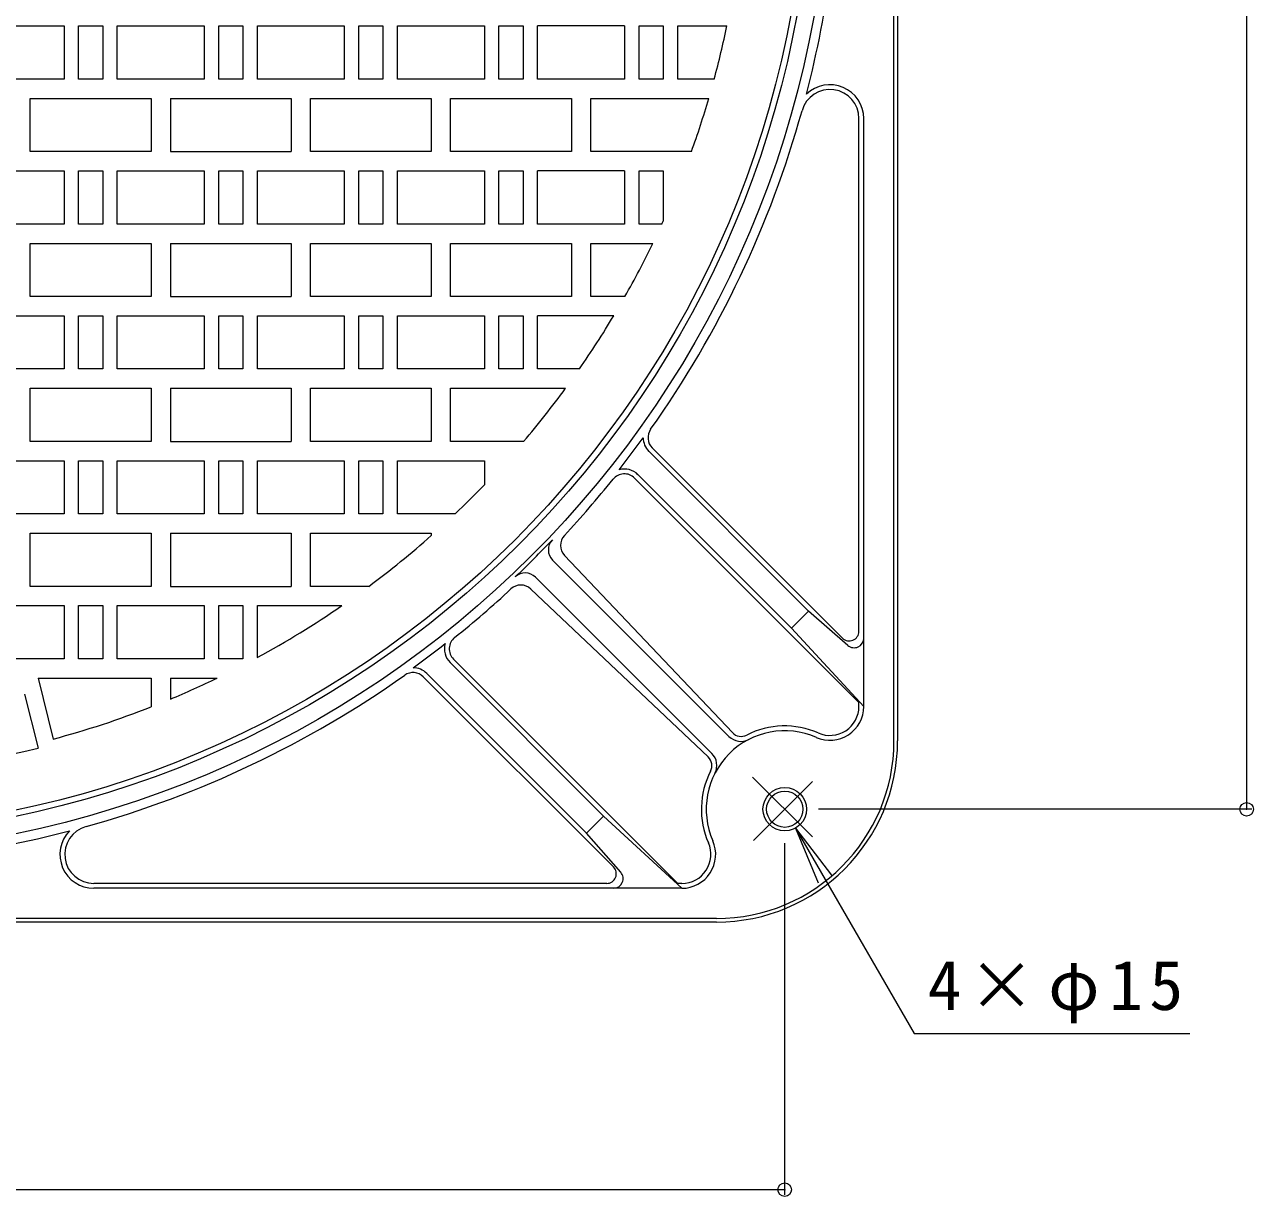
# Model space of a CAD drawing. Units: millimetres, scale not verified. Extents: x -1027 to 1330, y -947 to 943.
# Drawn here: x -425 to 83, y -133 to 353 of the extents above; entities that cross this region are included whole.
import ezdxf

# ---------------------------------------------------------------- set-up
doc = ezdxf.new("R2010")
doc.units = ezdxf.units.MM
doc.header["$LTSCALE"] = 7
doc.header["$PDMODE"] = 32
doc.header["$PDSIZE"] = 5.6
doc.linetypes.add('CHAIN1', pattern=[8, 5, -1, 1, -1])
for name, color, linetype, lineweight in [('0-1_躯体', 2, 'Continuous', 9), ('0-2_仕上', 3, 'Continuous', 9), ('0-4_その他', 7, 'Continuous', 9), ('0-5_寸法', 7, 'Continuous', 9)]:
    doc.layers.add(name, color=color, linetype=linetype, lineweight=lineweight)
doc.styles.add('ＭＳ ゴシック', font='')
doc.styles.get('ＭＳ ゴシック').set_extended_font_data('MS Gothic')

msp = doc.modelspace()

# ---------------------------------------------------------------- linework, layer by layer
at = {"layer": '0-1_躯体'}
for p, q in [((-65.305, 56.078), (-65.305, 806.078)), ((-63.805, 806.078), (-63.805, 56.078)), ((-79.805, 101.487), (-79.805, 313.775)), ((-77.805, 70.361), (-77.805, 313.775)), ((-167.053, 176.25), (-100.622, 109.819)), ((-86.633, 98.659), (-165.351, 177.377)), ((-172.671, 164.898), (-79.805, 72.032)), ((-171.542, 166.597), (-107.693, 102.748)), ((-132.178, 59.502), (-201.693, 132.891)), ((-206.596, 130.94), (-133.596, 57.94)), ((-213.667, 123.869), (-140.666, 50.869)), ((-142.228, 49.451), (-215.617, 118.966)), ((-100.622, 109.819), (-107.693, 102.748)), ((-84.44, 95.644), (-100.622, 109.819)), ((-107.692, 102.748), (-77.805, 70.361)), ((-249.039, 88.53), (-185.475, 24.966)), ((-247.625, 89.945), (-154.758, -2.922)), ((-181.385, 3.907), (-260.104, 82.625)), ((-258.689, 84.039), (-192.545, 17.895)), ((-79.805, 70.361), (-79.805, 72.032)), ((-192.545, 17.895), (-185.475, 24.966)), ((-185.475, 24.966), (-153.088, -4.922)), ((-178.37, 1.714), (-192.545, 17.895)), ((-184.214, -2.922), (-396.502, -2.922)), ((-153.088, -4.922), (-396.502, -4.922)), ((-153.088, -2.922), (-154.758, -2.922)), ((-138.805, -17.422), (-888.805, -17.422)), ((-138.805, -18.922), (-888.805, -18.922))]:
    msp.add_line(p, q, dxfattribs=at)
at = {"layer": '0-1_躯体', "linetype": 'CHAIN1'}
for p, q in [((-123.809, 41.082), (-96.848, 14.121)), ((-98.99, 39.324), (-123.466, 14.848))]:
    msp.add_line(p, q, dxfattribs=at)
at = {"layer": '0-1_躯体'}
for centre, radius in [((-513.805, 431.078), 422), ((-513.805, 431.078), 415), ((-110.52, 27.794), 9), ((-110.52, 27.794), 7.5)]:
    msp.add_circle(centre, radius, dxfattribs=at)
for centre, radius, start, end in [((-513.805, 431.078), 426, 345.4222, 0), ((-91.805, 313.775), 12, 0, 164.46584), ((-91.805, 313.775), 14, 0, 133.93802), ((-513.805, 431.078), 426, 324.72859, 344.46568), ((-161.109, 181.62), 6, 144.72903, 225), ((-513.805, 431.078), 425.5, 321.86917, 324.10535), ((-161.109, 181.62), 8, 180.0762, 225), ((-176.914, 160.655), 8, 45, 105.89586), ((-513.805, 431.078), 426, 317.10187, 321.24596), ((-176.914, 160.655), 6, 45, 141.24609), ((-513.805, 431.078), 423.6, 313.53278, 316.46721), ((-202.353, 135.183), 6, 136.46628, 225), ((-197.337, 137.017), 6, 137.10149, 223.44679), ((-217.909, 119.627), 6, 45, 133.53372), ((-513.805, 431.078), 426, 308.75404, 312.89813), ((-219.744, 114.61), 6, 46.55321, 132.89851), ((-243.382, 94.187), 6, 128.75391, 225), ((-83.805, 101.487), 4, 225.00125, 0), ((-81.805, 98.652), 4, 228.78073, 0), ((-513.805, 431.078), 425.5, 305.89465, 308.13083), ((-243.382, 94.187), 8, 164.10414, 225), ((-513.805, 431.078), 426, 285.5343, 305.27141), ((-264.346, 78.382), 6, 45, 125.27097), ((-264.346, 78.382), 8, 45, 89.9238), ((-91.805, 70.361), 14, 246.26613, 0), ((-91.805, 70.361), 12, 246.26613, 0), ((-110.52, 27.794), 34.5, 66.26624, 117.15407), ((-110.52, 27.794), 32.5, 66.26639, 203.73361), ((-138.805, 56.078), 75, 270, 0), ((-138.805, 56.078), 73.5, 270, 0), ((-128.646, 62.89), 7, 224.99928, 297.31412), ((-128.548, 62.94), 5, 223.44696, 297.15343), ((-145.616, 45.919), 7, 332.68588, 45.00072), ((-145.667, 45.821), 5, 332.84657, 46.55304), ((-110.52, 27.794), 34.5, 152.84584, 203.73376), ((-396.502, 9.078), 12, 105.53416, 270), ((-513.805, 431.078), 426, 255.42221, 284.57779), ((-396.502, 9.078), 14, 136.06198, 270), ((-153.088, 9.078), 14, 270, 23.73387), ((-153.088, 9.078), 12, 270, 23.73387), ((-184.214, 1.078), 4, 270, 44.99875), ((-181.379, -0.922), 4, 270, 41.2191)]:
    msp.add_arc(centre, radius, start, end, dxfattribs=at)
at = {"layer": '0-2_仕上'}
for p, q in [((-176.805, 352.078), (-212.805, 352.078)), ((-154.804, 330.078), (-154.804, 352.078)), ((-154.804, 352.078), (-134.443, 352.078)), ((-139.699, 330.078), (-154.804, 330.078)), ((-422.805, 300.078), (-422.805, 322.078)), ((-422.805, 322.078), (-372.805, 322.078)), ((-372.805, 322.078), (-372.805, 300.078)), ((-364.805, 322.078), (-314.805, 322.078)), ((-364.804, 322.078), (-364.804, 300.078)), ((-314.805, 322.078), (-314.805, 300.078)), ((-306.805, 300.078), (-306.805, 322.078)), ((-306.805, 322.078), (-256.805, 322.078)), ((-256.805, 322.078), (-256.805, 300.078)), ((-248.805, 322.078), (-198.805, 322.078)), ((-198.804, 322.078), (-198.804, 300.078)), ((-190.805, 300.078), (-190.805, 322.078)), ((-190.805, 322.078), (-141.951, 322.078)), ((-372.805, 300.078), (-422.805, 300.078)), ((-364.804, 300.078), (-314.805, 300.078)), ((-256.805, 300.078), (-306.805, 300.078)), ((-149.12, 300.078), (-190.805, 300.078)), ((-176.805, 292.078), (-212.805, 292.078)), ((-160.804, 292.078), (-160.804, 271.244)), ((-161.335, 270.078), (-170.804, 270.078)), ((-422.805, 240.078), (-422.805, 262.078)), ((-422.805, 262.078), (-372.805, 262.078)), ((-372.805, 262.078), (-372.805, 240.078)), ((-364.805, 262.078), (-314.805, 262.078)), ((-364.804, 262.078), (-364.804, 240.078)), ((-314.805, 262.078), (-314.805, 240.078)), ((-306.805, 240.078), (-306.805, 262.078)), ((-306.805, 262.078), (-256.805, 262.078)), ((-256.805, 262.078), (-256.805, 240.078)), ((-248.805, 262.078), (-198.805, 262.078)), ((-198.804, 262.078), (-198.804, 240.078)), ((-190.805, 240.078), (-190.805, 262.078)), ((-190.805, 262.078), (-165.1, 262.078)), ((-372.805, 240.078), (-422.805, 240.078)), ((-364.804, 240.078), (-314.805, 240.078)), ((-256.805, 240.078), (-306.805, 240.078)), ((-176.647, 240.078), (-190.805, 240.078)), ((-212.805, 210.078), (-212.805, 232.078)), ((-181.306, 232.078), (-212.805, 232.078)), ((-195.504, 210.078), (-212.805, 210.078)), ((-422.805, 180.078), (-422.805, 202.078)), ((-422.805, 202.078), (-372.805, 202.078)), ((-372.805, 202.078), (-372.805, 180.078)), ((-364.805, 202.078), (-314.805, 202.078)), ((-364.804, 202.078), (-364.804, 180.078)), ((-314.805, 202.078), (-314.805, 180.078)), ((-306.805, 180.078), (-306.805, 202.078)), ((-306.805, 202.078), (-256.805, 202.078)), ((-256.805, 202.078), (-256.805, 180.078)), ((-248.805, 180.078), (-248.805, 202.078)), ((-248.805, 202.078), (-201.21, 202.078)), ((-372.805, 180.078), (-422.805, 180.078)), ((-364.804, 180.078), (-314.805, 180.078)), ((-256.805, 180.078), (-306.805, 180.078)), ((-218.584, 180.078), (-248.805, 180.078)), ((-234.804, 172.078), (-234.804, 162.164)), ((-246.981, 150.078), (-270.804, 150.078)), ((-422.805, 120.078), (-422.805, 142.078)), ((-422.805, 142.078), (-372.805, 142.078)), ((-372.805, 142.078), (-372.805, 120.078)), ((-364.805, 142.078), (-314.805, 142.078)), ((-364.804, 142.078), (-364.804, 120.078)), ((-314.805, 142.078), (-314.805, 120.078)), ((-306.805, 120.078), (-306.805, 142.078)), ((-306.805, 142.078), (-256.805, 142.078)), ((-256.805, 142.078), (-256.805, 141.066)), ((-372.805, 120.078), (-422.805, 120.078)), ((-364.804, 120.078), (-314.805, 120.078)), ((-282.644, 120.078), (-306.805, 120.078)), ((-402.805, 112.078), (-392.805, 112.078)), ((-402.805, 90.078), (-402.805, 112.078)), ((-392.805, 112.078), (-392.805, 90.078)), ((-392.805, 90.078), (-402.805, 90.078)), ((-419.575, 82.078), (-413.283, 56.843)), ((-419.575, 82.078), (-372.805, 82.078)), ((-372.805, 82.078), (-372.805, 70.142)), ((-364.805, 82.078), (-345.415, 82.078)), ((-364.804, 82.078), (-364.804, 73.37)), ((-425.14, 75.465), (-419.576, 53.148))]:
    msp.add_line(p, q, dxfattribs=at)
for points in [[(-408.805, 352.078), (-408.805, 330.078), (-444.805, 330.078), (-444.805, 352.078)], [(-392.805, 352.078), (-392.805, 330.078), (-402.805, 330.078), (-402.805, 352.078)], [(-350.805, 352.078), (-350.805, 330.078), (-386.805, 330.078), (-386.805, 352.078)], [(-334.805, 352.078), (-334.805, 330.078), (-344.805, 330.078), (-344.805, 352.078)], [(-292.805, 352.078), (-292.805, 330.078), (-328.804, 330.078), (-328.804, 352.078)], [(-276.804, 352.078), (-276.804, 330.078), (-286.804, 330.078), (-286.804, 352.078)], [(-234.804, 352.078), (-234.804, 330.078), (-270.804, 330.078), (-270.804, 352.078)], [(-218.804, 352.078), (-218.804, 330.078), (-228.804, 330.078), (-228.804, 352.078)], [(-160.804, 352.078), (-160.804, 330.078), (-170.804, 330.078), (-170.804, 352.078)], [(-408.805, 292.078), (-408.805, 270.078), (-444.805, 270.078), (-444.805, 292.078)], [(-392.805, 292.078), (-392.805, 270.078), (-402.805, 270.078), (-402.805, 292.078)], [(-350.805, 292.078), (-350.805, 270.078), (-386.805, 270.078), (-386.805, 292.078)], [(-334.805, 292.078), (-334.805, 270.078), (-344.805, 270.078), (-344.805, 292.078)], [(-292.805, 292.078), (-292.805, 270.078), (-328.804, 270.078), (-328.804, 292.078)], [(-276.804, 292.078), (-276.804, 270.078), (-286.804, 270.078), (-286.804, 292.078)], [(-234.804, 292.078), (-234.804, 270.078), (-270.804, 270.078), (-270.804, 292.078)], [(-218.804, 292.078), (-218.804, 270.078), (-228.804, 270.078), (-228.804, 292.078)], [(-408.805, 232.078), (-408.805, 210.078), (-444.805, 210.078), (-444.805, 232.078)], [(-392.805, 232.078), (-392.805, 210.078), (-402.805, 210.078), (-402.805, 232.078)], [(-350.805, 232.078), (-350.805, 210.078), (-386.805, 210.078), (-386.805, 232.078)], [(-334.805, 232.078), (-334.805, 210.078), (-344.805, 210.078), (-344.805, 232.078)], [(-292.805, 232.078), (-292.805, 210.078), (-328.804, 210.078), (-328.804, 232.078)], [(-276.804, 232.078), (-276.804, 210.078), (-286.804, 210.078), (-286.804, 232.078)], [(-234.804, 232.078), (-234.804, 210.078), (-270.804, 210.078), (-270.804, 232.078)], [(-218.804, 232.078), (-218.804, 210.078), (-228.804, 210.078), (-228.804, 232.078)], [(-408.805, 172.078), (-408.805, 150.078), (-444.805, 150.078), (-444.805, 172.078)], [(-392.805, 172.078), (-392.805, 150.078), (-402.805, 150.078), (-402.805, 172.078)], [(-350.805, 172.078), (-350.805, 150.078), (-386.805, 150.078), (-386.805, 172.078)], [(-334.805, 172.078), (-334.805, 150.078), (-344.805, 150.078), (-344.805, 172.078)], [(-292.805, 172.078), (-292.805, 150.078), (-328.804, 150.078), (-328.804, 172.078)], [(-276.804, 172.078), (-276.804, 150.078), (-286.804, 150.078), (-286.804, 172.078)], [(-408.805, 112.078), (-408.805, 90.078), (-444.805, 90.078), (-444.805, 112.078)], [(-350.805, 112.078), (-350.805, 90.078), (-386.805, 90.078), (-386.805, 112.078)], [(-334.805, 112.078), (-334.805, 90.078), (-344.805, 90.078), (-344.805, 112.078)]]:
    msp.add_lwpolyline(points, close=True, dxfattribs=at)
for points in [[(-176.805, 352.078), (-176.805, 330.078), (-212.805, 330.078), (-212.805, 352.078)], [(-198.804, 300.078), (-248.805, 300.078), (-248.805, 322.078)], [(-176.805, 292.078), (-176.805, 270.078), (-212.805, 270.078), (-212.805, 292.078)], [(-170.804, 270.078), (-170.804, 292.078), (-160.804, 292.078)], [(-198.804, 240.078), (-248.805, 240.078), (-248.805, 262.078)], [(-270.804, 150.078), (-270.804, 172.078), (-234.804, 172.078)], [(-328.804, 90.592), (-328.804, 112.078), (-293.815, 112.078)]]:
    msp.add_lwpolyline(points, dxfattribs=at)
msp.add_circle((-513.805, 431.078), 412.5, dxfattribs=at)
for radius, start, end in [(387.5, 344.89162, 348.2366), (387.5, 340.24098, 343.66275), (387.5, 335.45018, 335.63956), (387.5, 330.4684, 334.14282), (387.5, 325.22723, 329.09953), (387.5, 319.62839, 323.77426), (387.5, 313.51765, 316.05455), (387.5, 306.62271, 311.54639), (387.5, 298.51704, 304.591), (387.5, 292.61375, 295.75699), (387.5, 285.03508, 291.33813), (389.5, 256, 284)]:
    msp.add_arc((-513.805, 431.078), radius, start, end, dxfattribs=at)
at = {"layer": '0-4_その他'}
for p, q in [((80.668, 834.363), (80.668, 27.794)), ((82.768, 27.794), (-96.52, 27.794)), ((-110.52, -131.805), (-110.52, 13.794)), ((-110.52, -129.705), (-917.089, -129.705))]:
    msp.add_line(p, q, dxfattribs=at)
for p in [(80.668, 27.794), (-110.52, -129.705)]:
    msp.add_point(p, dxfattribs=at)
at = {"layer": '0-5_寸法'}
for q in [(-91.106, 0.563), (-96.645, -2.635)]:
    msp.add_line((-106.02, 20), q, dxfattribs=at)
msp.add_lwpolyline([(-106.02, 20), (-56.887, -65.102), (57.179, -65.102)], dxfattribs=at)

# ---------------------------------------------------------------- texts
at = {"layer": '0-5_寸法', "color": 2, "insert": (-51.321, -60.902), "char_height": 20.53, "attachment_point": 7, "style": 'ＭＳ ゴシック'}
msp.add_mtext('\\T1.19;4×φ15', dxfattribs=at)

doc.saveas('drawing.dxf')
